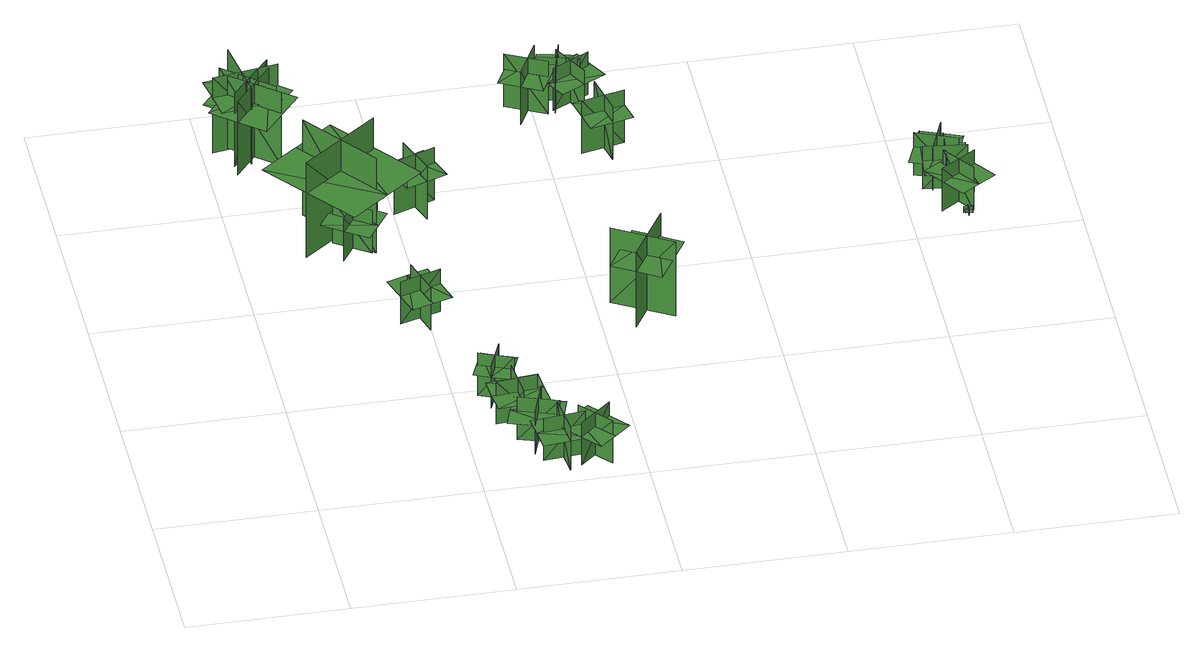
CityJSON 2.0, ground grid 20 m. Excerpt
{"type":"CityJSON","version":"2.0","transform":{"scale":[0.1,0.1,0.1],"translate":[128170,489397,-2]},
"CityObjects":{
"tree1":{"type":"SolitaryVegetationObject","geometry":[{"type":"MultiSurface","lod":"1","boundaries":[[[0,1,2]],[[0,2,3]],[[4,5,6]],[[4,6,7]],[[8,9,10]],[[8,10,11]],[[8,11,12]],[[8,12,13]]]}]},
"tree2":{"type":"SolitaryVegetationObject","geometry":[{"type":"MultiSurface","lod":"1","boundaries":[[[14,15,16]],[[14,16,17]],[[18,19,20]],[[18,20,21]],[[22,23,24]],[[22,24,25]],[[22,25,26]],[[22,26,27]]]}]},
"tree3":{"type":"SolitaryVegetationObject","geometry":[{"type":"MultiSurface","lod":"1","boundaries":[[[28,29,30]],[[28,30,31]],[[32,33,34]],[[32,34,35]],[[36,37,38]],[[36,38,39]],[[36,40,41]],[[36,41,37]]]}]},
"tree4":{"type":"SolitaryVegetationObject","geometry":[{"type":"MultiSurface","lod":"1","boundaries":[[[42,43,44]],[[42,44,45]],[[46,47,48]],[[46,48,49]],[[50,51,52]],[[50,52,53]],[[50,53,54]],[[50,54,55]]]}]},
"tree5":{"type":"SolitaryVegetationObject","geometry":[{"type":"MultiSurface","lod":"1","boundaries":[[[56,57,58]],[[56,58,59]],[[60,61,62]],[[60,62,63]],[[64,65,66]],[[64,66,67]],[[64,67,68]],[[64,68,69]]]}]},
"tree6":{"type":"SolitaryVegetationObject","geometry":[{"type":"MultiSurface","lod":"1","boundaries":[[[70,71,72]],[[70,72,73]],[[74,75,76]],[[74,76,77]],[[78,79,80]],[[78,80,81]],[[78,81,82]],[[78,82,83]]]}]},
"tree7":{"type":"SolitaryVegetationObject","geometry":[{"type":"MultiSurface","lod":"1","boundaries":[[[84,85,86]],[[84,86,87]],[[88,89,90]],[[88,90,91]],[[92,93,94]],[[92,94,95]],[[92,95,96]],[[92,96,97]]]}]},
"tree8":{"type":"SolitaryVegetationObject","geometry":[{"type":"MultiSurface","lod":"1","boundaries":[[[98,99,100]],[[98,100,101]],[[102,103,104]],[[102,104,105]],[[106,107,108]],[[106,108,109]],[[106,109,110]],[[106,110,111]]]}]},
"tree9":{"type":"SolitaryVegetationObject","geometry":[{"type":"MultiSurface","lod":"1","boundaries":[[[112,113,114]],[[112,114,115]],[[116,117,118]],[[116,118,119]],[[120,121,122]],[[120,122,123]],[[120,123,124]],[[120,124,125]]]}]},
"tree10":{"type":"SolitaryVegetationObject","geometry":[{"type":"MultiSurface","lod":"1","boundaries":[[[126,127,128]],[[126,128,129]],[[130,131,132]],[[130,132,133]],[[134,135,136]],[[134,136,137]],[[134,137,138]],[[134,138,139]]]}]},
"tree11":{"type":"SolitaryVegetationObject","geometry":[{"type":"MultiSurface","lod":"1","boundaries":[[[140,141,142]],[[140,142,143]],[[144,145,146]],[[144,146,147]],[[148,149,150]],[[148,150,151]],[[148,152,153]],[[148,153,149]]]}]},
"tree12":{"type":"SolitaryVegetationObject","geometry":[{"type":"MultiSurface","lod":"1","boundaries":[[[154,155,156]],[[154,156,157]],[[158,159,160]],[[158,160,161]],[[162,163,164]],[[162,164,165]],[[162,165,166]],[[162,166,167]]]}]},
"tree13":{"type":"SolitaryVegetationObject","geometry":[{"type":"MultiSurface","lod":"1","boundaries":[[[168,169,170]],[[168,170,171]],[[172,173,174]],[[172,174,175]],[[176,177,178]],[[176,178,179]],[[176,179,180]],[[176,180,181]]]}]},
"tree14":{"type":"SolitaryVegetationObject","geometry":[{"type":"MultiSurface","lod":"1","boundaries":[[[182,183,184]],[[182,184,185]],[[186,187,188]],[[186,188,189]],[[190,191,192]],[[190,192,193]],[[190,194,195]],[[190,195,191]]]}]},
"tree15":{"type":"SolitaryVegetationObject","geometry":[{"type":"MultiSurface","lod":"1","boundaries":[[[196,197,198]],[[196,198,199]],[[200,201,202]],[[200,202,203]],[[204,205,206]],[[204,206,207]],[[204,207,208]],[[204,208,209]]]}]},
"tree16":{"type":"SolitaryVegetationObject","geometry":[{"type":"MultiSurface","lod":"1","boundaries":[[[210,211,212]],[[210,212,213]],[[214,215,216]],[[214,216,217]],[[218,219,220]],[[218,220,221]],[[218,221,222]],[[218,222,223]]]}]},
"tree17":{"type":"SolitaryVegetationObject","geometry":[{"type":"MultiSurface","lod":"1","boundaries":[[[224,225,226]],[[224,226,227]],[[228,229,230]],[[228,230,231]],[[232,233,234]],[[232,234,235]],[[232,235,236]],[[232,236,237]]]}]},
"tree18":{"type":"SolitaryVegetationObject","geometry":[{"type":"MultiSurface","lod":"1","boundaries":[[[238,239,240]],[[238,240,241]],[[242,243,244]],[[242,244,245]],[[246,247,248]],[[246,248,249]],[[246,249,250]],[[246,250,251]]]}]},
"tree19":{"type":"SolitaryVegetationObject","geometry":[{"type":"MultiSurface","lod":"1","boundaries":[[[252,253,254]],[[252,254,255]],[[256,257,258]],[[256,258,259]],[[260,261,262]],[[260,262,263]],[[260,263,264]],[[260,264,265]]]}]},
"tree20":{"type":"SolitaryVegetationObject","geometry":[{"type":"MultiSurface","lod":"1","boundaries":[[[266,267,268]],[[266,268,269]],[[270,271,272]],[[270,272,273]],[[274,275,276]],[[274,276,277]],[[274,277,278]],[[274,278,279]]]}]},
"tree21":{"type":"SolitaryVegetationObject","geometry":[{"type":"MultiSurface","lod":"1","boundaries":[[[280,281,282]],[[280,282,283]],[[284,285,286]],[[284,286,287]],[[288,289,290]],[[288,290,291]],[[288,291,292]],[[288,292,293]]]}]},
"tree22":{"type":"SolitaryVegetationObject","geometry":[{"type":"MultiSurface","lod":"1","boundaries":[[[294,295,296]],[[294,296,297]],[[298,299,300]],[[298,300,301]],[[302,303,304]],[[302,304,305]],[[302,305,306]],[[302,306,307]]]}]}
},
"vertices":[
[87,681,9],[27,730,9],[27,730,116],[87,681,116],[82,732,9],[33,672,9],[33,672,116],[82,732,116],[82,732,86],[52,757,86],[3,697,86],[33,672,86],[63,648,86],[112,708,86],
[33,691,8],[83,750,8],[83,750,115],[33,691,115],[84,695,8],[25,745,8],[25,745,115],[84,695,115],[84,695,85],[109,724,85],[51,774,85],[25,745,85],[0,716,85],[59,665,85],
[94,737,7],[13,724,7],[13,724,117],[94,737,117],[41,775,7],[54,693,7],[54,693,117],[41,775,117],[87,736,88],[13,724,88],[18,691,88],[93,704,88],[82,768,88],[7,756,88],
[153,523,10],[153,523,72],[123,478,72],[123,478,10],[159,487,10],[159,487,72],[117,516,72],[117,516,10],[166,483,52],[181,505,52],[128,541,52],[113,519,52],[98,496,52],[151,461,52],
[176,567,9],[176,567,148],[81,494,148],[81,494,9],[164,487,9],[164,487,148],[93,579,148],[93,579,9],[175,473,103],[223,510,103],[135,624,103],[87,587,103],[39,550,103],[128,436,103],
[166,346,6],[166,346,68],[217,362,68],[217,362,6],[184,377,6],[184,377,68],[199,328,68],[199,328,6],[181,385,47],[156,377,47],[175,316,47],[201,324,47],[226,332,47],[207,393,47],
[229,191,4],[270,174,4],[270,174,66],[229,191,66],[240,163,4],[257,204,4],[257,204,66],[240,163,66],[240,163,49],[261,155,49],[278,196,49],[257,204,49],[237,213,49],[220,172,49],
[263,158,5],[263,158,67],[268,105,67],[268,105,5],[290,134,5],[290,134,67],[239,129,67],[239,129,5],[298,135,47],[296,162,47],[232,156,47],[234,129,47],[237,102,47],[301,108,47],
[273,61,5],[273,61,67],[290,112,67],[290,112,5],[258,94,5],[258,94,67],[306,78,67],[306,78,5],[250,97,47],[241,71,47],[302,51,47],[311,76,47],[319,101,47],[259,122,47],
[308,21,6],[308,21,68],[302,74,68],[302,74,6],[280,45,6],[280,45,68],[331,50,68],[331,50,6],[272,44,48],[275,17,48],[339,24,48],[336,50,48],[333,77,48],[269,70,48],
[165,614,6],[149,557,6],[149,557,84],[165,614,84],[125,590,6],[182,575,6],[182,575,84],[125,590,84],[164,609,64],[149,557,64],[172,551,64],[186,603,64],[141,615,64],[127,563,64],
[322,25,8],[322,25,70],[362,60,70],[362,60,8],[325,61,8],[325,61,70],[359,22,70],[359,22,8],[320,67,50],[300,50,50],[341,1,50],[362,18,50],[382,36,50],[341,85,50],
[252,581,7],[200,562,7],[200,562,84],[252,581,84],[218,597,7],[237,545,7],[237,545,84],[218,597,84],[218,597,62],[192,587,62],[211,536,62],[237,545,62],[263,555,62],[244,607,62],
[481,353,10],[438,282,10],[438,282,119],[481,353,119],[417,336,10],[488,294,10],[488,294,119],[417,336,119],[477,347,91],[438,282,91],[466,265,91],[505,330,91],[449,364,91],[410,299,91],
[417,722,9],[368,747,9],[368,747,86],[417,722,86],[407,757,9],[381,708,9],[381,708,86],[407,757,86],[407,757,64],[382,770,64],[356,721,64],[381,708,64],[406,695,64],[431,744,64],
[406,750,12],[406,750,74],[458,737,74],[458,737,12],[438,768,12],[438,768,74],[425,718,74],[425,718,12],[440,776,54],[414,782,54],[398,720,54],[424,714,54],[450,707,54],[466,769,54],
[474,614,12],[462,668,12],[462,668,89],[474,614,89],[494,645,12],[440,633,12],[440,633,89],[494,645,89],[494,645,67],[487,672,67],[434,660,67],[440,633,67],[446,606,67],[500,618,67],
[458,710,14],[458,710,76],[433,757,76],[433,757,14],[423,721,14],[423,721,76],[469,745,76],[469,745,14],[416,718,56],[429,694,56],[486,724,56],[473,748,56],[461,771,56],[404,741,56],
[824,490,9],[824,490,71],[877,484,71],[877,484,9],[853,512,9],[853,512,71],[847,460,71],[847,460,9],[854,520,51],[827,523,51],[820,459,51],[847,456,51],[873,453,51],[880,516,51],
[869,501,8],[869,501,70],[819,521,70],[819,521,8],[835,487,8],[835,487,70],[854,535,70],[854,535,8],[832,480,50],[857,470,50],[881,530,50],[856,540,50],[831,550,50],[807,490,50],
[882,471,10],[882,471,72],[838,441,72],[838,441,10],[875,436,10],[875,436,72],[846,478,72],[846,478,10],[880,429,52],[902,444,52],[865,497,52],[843,482,52],[821,467,52],[858,414,52],
[868,430,16],[868,440,16],[868,440,7],[868,430,7],[864,430,11],[864,440,11],[873,440,11],[873,430,11],[863,437,11],[863,437,16],[874,437,16],[874,437,11],[874,437,7],[863,437,7]
]}
